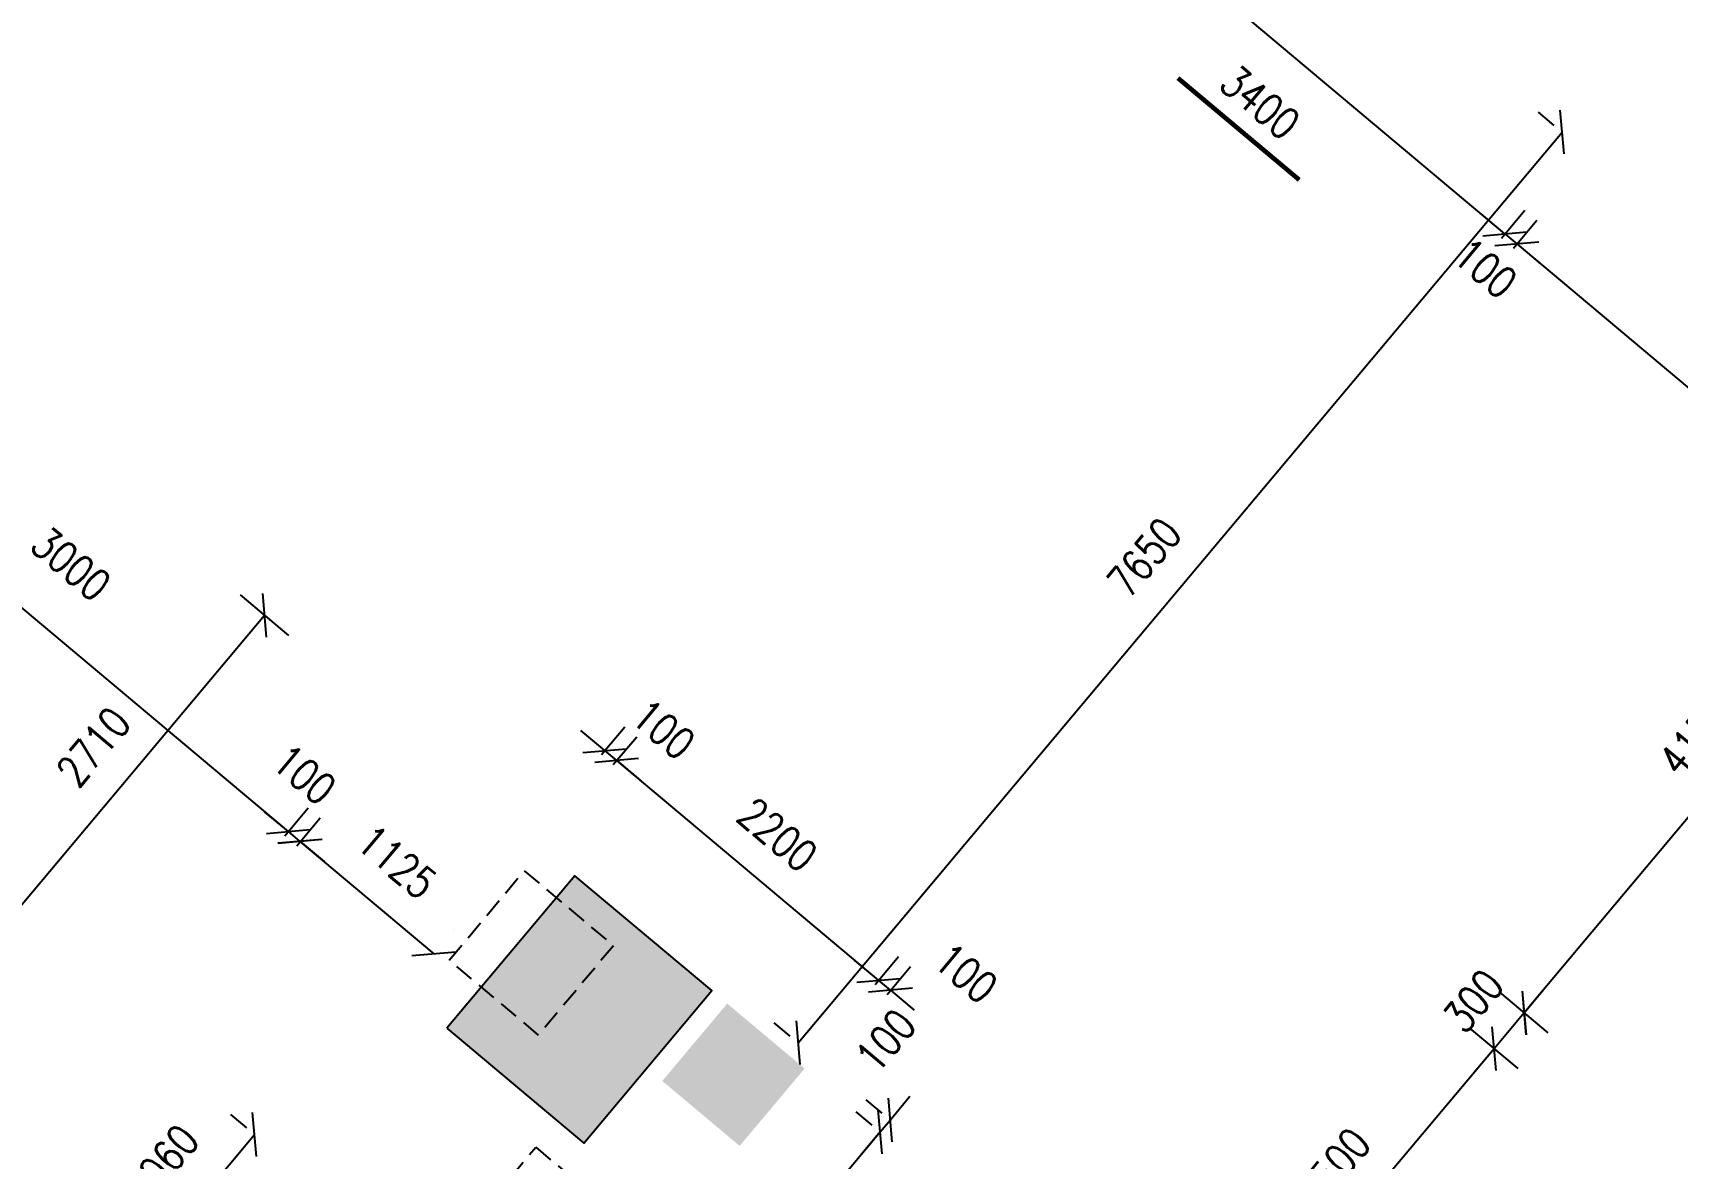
# Model space of a CAD drawing. Header units: millimetres. Extents: x 833220848 to 834439174, y 817676276 to 818025844.
# Drawn here: x 834232155 to 834242736, y 817929217 to 817936457 of the extents above; entities that cross this region are included whole.
import ezdxf

# ---------------------------------------------------------------- set-up
doc = ezdxf.new("R2010")
doc.units = ezdxf.units.MM
doc.header["$LTSCALE"] = 1000
doc.header["$MEASUREMENT"] = 0
doc.linetypes.add('HIDDEN2', pattern=[0.1875, 0.125, -0.0625])
for name, color, linetype in [('3B52X_GBP_amendmentC', 150, 'Continuous'), ('_BD Amendment C Changes', 10, 'Continuous'), ('MGD064_C097', 97, 'Continuous')]:
    doc.layers.add(name, color=color, linetype=linetype)
doc.layers.add('VPA031_Dimension GF', color=6, linetype='Continuous', lineweight=13)
doc.styles.add('RLP-SIMPLEX', font='SIMPLEX.shx', dxfattribs={"width": 0.8})
doc.dimstyles.new('VP-SIMPLEX_D200', dxfattribs={"dimscale": 200, "dimtxt": 1, "dimasz": 1, "dimexe": 1, "dimexo": 1, "dimgap": 1, "dimtad": 1, "dimdec": 1, "dimdsep": 46, "dimtxsty": 'RLP-SIMPLEX', "dimblk": 'OBLIQUE', "dimcen": 1, "dimclrd": 1, "dimclre": 1, "dimclrt": 256, "dimadec": 1, "dimazin": 2, "dimtfac": 1, "dimtdec": 1, "dimtix": 1, "dimtmove": 2, "dimatfit": 1, "dimfxl": 0, "dimtolj": 1, "dimtzin": 0, "dimarcsym": 0})

# ---------------------------------------------------------------- blocks, each defined once
blk = doc.blocks.new('_Oblique')
at = {"color": 0, "linetype": 'ByBlock', "lineweight": -2}
blk.add_line((-0.5, -0.5), (0.5, 0.5), dxfattribs=at)
blk = doc.blocks.new('*D78')
at = {"layer": 'VPA031_Dimension GF', "color": 1, "lineweight": -2}
for p, q in [((834239001, 817937323), (834239151, 817937502)), ((834241627, 817935164), (834239023, 817937349)), ((834241605, 817935137), (834241756, 817935317))]:
    blk.add_line(p, q, dxfattribs=at)
at = {"layer": 'VPA031_Dimension GF', "color": 1, "lineweight": -2, "xscale": 200, "yscale": 200, "zscale": 200}
for p, rotation in [((834239023, 817937349), 140.0000000099893), ((834241627, 817935164), 320.0000000099893)]:
    blk.add_blockref('_Oblique', p, dxfattribs=dict(at, rotation=rotation))
at = {"layer": 'VPA031_Dimension GF', "color": 6, "insert": (834240052, 817936009), "char_height": 200, "attachment_point": 5, "rotation": 320, "style": 'RLP-SIMPLEX'}
blk.add_mtext('\\A1;3400', dxfattribs=at)
blk = doc.blocks.new('*D79')
at = {"layer": 'VPA031_Dimension GF', "color": 1, "lineweight": -2}
for p, q in [((834241682, 817935073), (834241832, 817935253)), ((834241704, 817935099), (834247533, 817930208)), ((834247511, 817930181), (834247662, 817930361))]:
    blk.add_line(p, q, dxfattribs=at)
at = {"layer": 'VPA031_Dimension GF', "color": 1, "lineweight": -2, "xscale": 200, "yscale": 200, "zscale": 200}
for p, rotation in [((834241704, 817935099), 139.9999996055722), ((834247533, 817930208), 319.9999996055722)]:
    blk.add_blockref('_Oblique', p, dxfattribs=dict(at, rotation=rotation))
at = {"layer": 'VPA031_Dimension GF', "color": 6, "insert": (834243804, 817932846), "char_height": 200, "attachment_point": 5, "rotation": 320, "style": 'RLP-SIMPLEX'}
blk.add_mtext('\\A1;7610', dxfattribs=at)
blk = doc.blocks.new('*D80')
at = {"layer": 'VPA031_Dimension GF', "color": 1, "lineweight": -2}
for p, q in [((834241627, 817935164), (834241474, 817935292)), ((834241605, 817935137), (834241756, 817935317)), ((834241682, 817935073), (834241832, 817935253)), ((834241627, 817935164), (834241704, 817935099)), ((834241704, 817935099), (834241857, 817934971))]:
    blk.add_line(p, q, dxfattribs=at)
at = {"layer": 'VPA031_Dimension GF', "color": 1, "lineweight": -2, "xscale": 200, "yscale": 200, "zscale": 200}
for p, rotation in [((834241627, 817935164), 320.0000000085915), ((834241704, 817935099), 140.0000000085915)]:
    blk.add_blockref('_Oblique', p, dxfattribs=dict(at, rotation=rotation))
at = {"layer": 'VPA031_Dimension GF', "color": 6, "insert": (834241502, 817934943), "char_height": 200, "attachment_point": 5, "rotation": 320, "style": 'RLP-SIMPLEX'}
blk.add_mtext('\\A1;100', dxfattribs=at)
blk = doc.blocks.new('*D82')
at = {"layer": 'VPA031_Dimension GF', "color": 1, "lineweight": -2}
for p, q in [((834235278, 817941457), (834235784, 817941032)), ((834235631, 817941161), (834230713, 817935300)), ((834230361, 817935596), (834230866, 817935172))]:
    blk.add_line(p, q, dxfattribs=at)
at = {"layer": 'VPA031_Dimension GF', "color": 1, "lineweight": -2, "xscale": 200, "yscale": 200, "zscale": 200}
for p, rotation in [((834235631, 817941161), 50.00000003183875), ((834230713, 817935300), 230.0000000318387)]:
    blk.add_blockref('_Oblique', p, dxfattribs=dict(at, rotation=rotation))
at = {"layer": 'VPA031_Dimension GF', "color": 6, "insert": (834232942, 817938423), "char_height": 200, "attachment_point": 5, "rotation": 50, "style": 'RLP-SIMPLEX'}
blk.add_mtext('\\A1;7650', dxfattribs=at)
blk = doc.blocks.new('*D87')
at = {"layer": 'VPA031_Dimension GF', "color": 1, "lineweight": -2}
for p, q in [((834245892, 817932093), (834246204, 817931831)), ((834246051, 817931960), (834241584, 817926636)), ((834241425, 817926769), (834241737, 817926507))]:
    blk.add_line(p, q, dxfattribs=at)
at = {"layer": 'VPA031_Dimension GF', "color": 1, "lineweight": -2, "xscale": 200, "yscale": 200, "zscale": 200}
for p, rotation in [((834246051, 817931960), 49.9999994114941), ((834241584, 817926636), 229.9999994114941)]:
    blk.add_blockref('_Oblique', p, dxfattribs=dict(at, rotation=rotation))
at = {"layer": 'VPA031_Dimension GF', "color": 6, "insert": (834243588, 817929491), "char_height": 200, "attachment_point": 5, "rotation": 50, "style": 'RLP-SIMPLEX'}
blk.add_mtext('\\A1;6950', dxfattribs=at)
blk = doc.blocks.new('*D92')
at = {"layer": 'VPA031_Dimension GF', "color": 1, "lineweight": -2}
for p, q in [((834231478, 817933220), (834231629, 817933399)), ((834233799, 817931318), (834231501, 817933246)), ((834233777, 817931291), (834233927, 817931471))]:
    blk.add_line(p, q, dxfattribs=at)
at = {"layer": 'VPA031_Dimension GF', "color": 1, "lineweight": -2, "xscale": 200, "yscale": 200, "zscale": 200}
for p, rotation in [((834231501, 817933246), 139.9999999713167), ((834233799, 817931318), 319.9999999713168)]:
    blk.add_blockref('_Oblique', p, dxfattribs=dict(at, rotation=rotation))
at = {"layer": 'VPA031_Dimension GF', "color": 6, "insert": (834232400, 817933040), "char_height": 200, "attachment_point": 5, "rotation": 320, "style": 'RLP-SIMPLEX'}
blk.add_mtext('\\A1;3000', dxfattribs=at)
blk = doc.blocks.new('*D93')
at = {"layer": 'VPA031_Dimension GF', "color": 1, "lineweight": -2}
for p, q in [((834235835, 817931839), (834235682, 817931968)), ((834235813, 817931813), (834235964, 817931992)), ((834235912, 817931775), (834235835, 817931839)), ((834235890, 817931749), (834236041, 817931928)), ((834235912, 817931775), (834236065, 817931646))]:
    blk.add_line(p, q, dxfattribs=at)
at = {"layer": 'VPA031_Dimension GF', "color": 1, "lineweight": -2, "xscale": 200, "yscale": 200, "zscale": 200}
for p, rotation in [((834235835, 817931839), 320.0000000001728), ((834235912, 817931775), 140.0000000001728)]:
    blk.add_blockref('_Oblique', p, dxfattribs=dict(at, rotation=rotation))
at = {"layer": 'VPA031_Dimension GF', "color": 6, "insert": (834236213, 817931976), "char_height": 200, "attachment_point": 5, "rotation": 320, "style": 'RLP-SIMPLEX'}
blk.add_mtext('\\A1;100', dxfattribs=at)
blk = doc.blocks.new('*D94')
at = {"layer": 'VPA031_Dimension GF', "color": 1, "lineweight": -2}
for p, q in [((834235890, 817931749), (834236041, 817931928)), ((834237597, 817930361), (834235912, 817931775)), ((834237575, 817930334), (834237726, 817930514))]:
    blk.add_line(p, q, dxfattribs=at)
at = {"layer": 'VPA031_Dimension GF', "color": 1, "lineweight": -2, "xscale": 200, "yscale": 200, "zscale": 200}
for p, rotation in [((834235912, 817931775), 140.0000000158949), ((834237597, 817930361), 320.0000000158949)]:
    blk.add_blockref('_Oblique', p, dxfattribs=dict(at, rotation=rotation))
at = {"layer": 'VPA031_Dimension GF', "color": 6, "insert": (834236947, 817931298), "char_height": 200, "attachment_point": 5, "rotation": 320, "style": 'RLP-SIMPLEX'}
blk.add_mtext('\\A1;2200', dxfattribs=at)
blk = doc.blocks.new('*D95')
at = {"layer": 'VPA031_Dimension GF', "color": 1, "lineweight": -2}
for p, q in [((834237597, 817930361), (834237444, 817930489)), ((834237575, 817930334), (834237726, 817930514)), ((834237674, 817930297), (834237597, 817930361)), ((834237652, 817930270), (834237802, 817930450)), ((834237674, 817930297), (834237827, 817930168))]:
    blk.add_line(p, q, dxfattribs=at)
at = {"layer": 'VPA031_Dimension GF', "color": 1, "lineweight": -2, "xscale": 200, "yscale": 200, "zscale": 200}
for p, rotation in [((834237597, 817930361), 320.0000000001728), ((834237674, 817930297), 140.0000000001728)]:
    blk.add_blockref('_Oblique', p, dxfattribs=dict(at, rotation=rotation))
at = {"layer": 'VPA031_Dimension GF', "color": 6, "insert": (834238159, 817930407), "char_height": 200, "attachment_point": 5, "rotation": 320, "style": 'RLP-SIMPLEX'}
blk.add_mtext('\\A1;100', dxfattribs=at)
blk = doc.blocks.new('*D64')
at = {"layer": 'VPA031_Dimension GF', "color": 1, "lineweight": -2}
for p, q in [((834233488, 817932842), (834233799, 817932580)), ((834233646, 817932709), (834231904, 817930633)), ((834231746, 817930766), (834232057, 817930504))]:
    blk.add_line(p, q, dxfattribs=at)
at = {"layer": 'VPA031_Dimension GF', "color": 1, "lineweight": -2, "xscale": 200, "yscale": 200, "zscale": 200}
for p, rotation in [((834233646, 817932709), 50.00000374919846), ((834231904, 817930633), 230.0000037491984)]:
    blk.add_blockref('_Oblique', p, dxfattribs=dict(at, rotation=rotation))
at = {"layer": 'VPA031_Dimension GF', "color": 6, "insert": (834232545, 817931864), "char_height": 200, "attachment_point": 5, "rotation": 50, "style": 'RLP-SIMPLEX'}
blk.add_mtext('\\A1;2710', dxfattribs=at)
blk = doc.blocks.new('*D137')
at = {"layer": 'VPA031_Dimension GF', "color": 1, "lineweight": -2}
for p, q in [((834234002, 817931408), (834234002, 817931408)), ((834233873, 817931255), (834234735, 817930532)), ((834234864, 817930685), (834234864, 817930685))]:
    blk.add_line(p, q, dxfattribs=at)
at = {"layer": 'VPA031_Dimension GF', "color": 1, "lineweight": -2, "xscale": 200, "yscale": 200, "zscale": 200}
for p, rotation in [((834233873, 817931255), 139.9999999769165), ((834234735, 817930532), 319.9999999769166)]:
    blk.add_blockref('_Oblique', p, dxfattribs=dict(at, rotation=rotation))
at = {"layer": 'VPA031_Dimension GF', "color": 6, "insert": (834234497, 817931123), "char_height": 200, "attachment_point": 5, "rotation": 320, "style": 'RLP-SIMPLEX'}
blk.add_mtext('\\A1;1125', dxfattribs=at)
blk = doc.blocks.new('*D141')
at = {"layer": 'VPA031_Dimension GF', "color": 1, "lineweight": -2}
for p, q in [((834237556, 817929428), (834237453, 817929514)), ((834236000, 817927471), (834237607, 817929386)), ((834235949, 817927513), (834235846, 817927599))]:
    blk.add_line(p, q, dxfattribs=at)
at = {"layer": 'VPA031_Dimension GF', "color": 1, "lineweight": -2, "xscale": 200, "yscale": 200, "zscale": 200}
for p, rotation in [((834237607, 817929386), 50.00000003829852), ((834236000, 817927471), 230.0000000382985)]:
    blk.add_blockref('_Oblique', p, dxfattribs=dict(at, rotation=rotation))
at = {"layer": 'VPA031_Dimension GF', "color": 6, "insert": (834236573, 817928621), "char_height": 200, "attachment_point": 5, "rotation": 50, "style": 'RLP-SIMPLEX'}
blk.add_mtext('\\A1;2500', dxfattribs=at)
blk = doc.blocks.new('*D174')
at = {"layer": 'VPA031_Dimension GF', "color": 1, "lineweight": -2}
for p, q in [((834237671, 817929462), (834237799, 817929616)), ((834237556, 817929428), (834237453, 817929514)), ((834237620, 817929505), (834237518, 817929591)), ((834237607, 817929386), (834237671, 817929462)), ((834237607, 817929386), (834237478, 817929232))]:
    blk.add_line(p, q, dxfattribs=at)
at = {"layer": 'VPA031_Dimension GF', "color": 1, "lineweight": -2, "xscale": 200, "yscale": 200, "zscale": 200}
for p, rotation in [((834237607, 817929386), 50.00000016555835), ((834237671, 817929462), 230.0000001655583)]:
    blk.add_blockref('_Oblique', p, dxfattribs=dict(at, rotation=rotation))
at = {"layer": 'VPA031_Dimension GF', "color": 6, "insert": (834237643, 817929973), "char_height": 200, "attachment_point": 5, "rotation": 50, "style": 'RLP-SIMPLEX'}
blk.add_mtext('\\A1;100', dxfattribs=at)
blk = doc.blocks.new('*D175')
at = {"layer": 'VPA031_Dimension GF', "color": 1, "lineweight": -2}
for p, q in [((834241945, 817935862), (834241843, 817935948)), ((834237079, 817929959), (834241996, 817935819)), ((834237028, 817930002), (834236925, 817930088))]:
    blk.add_line(p, q, dxfattribs=at)
at = {"layer": 'VPA031_Dimension GF', "color": 1, "lineweight": -2, "xscale": 200, "yscale": 200, "zscale": 200}
for p, rotation in [((834241996, 817935819), 50.00000022784512), ((834237079, 817929959), 230.0000002278451)]:
    blk.add_blockref('_Oblique', p, dxfattribs=dict(at, rotation=rotation))
at = {"layer": 'VPA031_Dimension GF', "color": 6, "insert": (834239307, 817933082), "char_height": 200, "attachment_point": 5, "rotation": 50, "style": 'RLP-SIMPLEX'}
blk.add_mtext('\\A1;7650', dxfattribs=at)
blk = doc.blocks.new('*D176')
at = {"layer": 'VPA031_Dimension GF', "color": 1, "lineweight": -2}
for p, q in [((834233799, 817931318), (834233646, 817931446)), ((834233777, 817931291), (834233927, 817931471)), ((834233853, 817931227), (834234004, 817931407)), ((834233875, 817931254), (834233799, 817931318)), ((834233875, 817931254), (834234029, 817931125))]:
    blk.add_line(p, q, dxfattribs=at)
at = {"layer": 'VPA031_Dimension GF', "color": 1, "lineweight": -2, "xscale": 200, "yscale": 200, "zscale": 200}
for p, rotation in [((834233799, 817931318), 320.0000000001728), ((834233875, 817931254), 140.0000000001728)]:
    blk.add_blockref('_Oblique', p, dxfattribs=dict(at, rotation=rotation))
at = {"layer": 'VPA031_Dimension GF', "color": 6, "insert": (834233902, 817931685), "char_height": 200, "attachment_point": 5, "rotation": 320, "style": 'RLP-SIMPLEX'}
blk.add_mtext('\\A1;100', dxfattribs=at)
blk = doc.blocks.new('*D250')
at = {"layer": 'VPA031_Dimension GF', "color": 1, "lineweight": -2}
for p, q in [((834244260, 817933463), (834244572, 817933201)), ((834244418, 817933330), (834241751, 817930151)), ((834241592, 817930284), (834241904, 817930022))]:
    blk.add_line(p, q, dxfattribs=at)
at = {"layer": 'VPA031_Dimension GF', "color": 1, "lineweight": -2, "xscale": 200, "yscale": 200, "zscale": 200}
for p, rotation in [((834244418, 817933330), 50.00000320464198), ((834241751, 817930151), 230.000003204642)]:
    blk.add_blockref('_Oblique', p, dxfattribs=dict(at, rotation=rotation))
at = {"layer": 'VPA031_Dimension GF', "color": 6, "insert": (834242855, 817931933), "char_height": 200, "attachment_point": 5, "rotation": 50, "style": 'RLP-SIMPLEX'}
blk.add_mtext('\\A1;4150', dxfattribs=at)
blk = doc.blocks.new('*D251')
at = {"layer": 'VPA031_Dimension GF', "color": 1, "lineweight": -2}
for p, q in [((834241592, 817930284), (834241904, 817930022)), ((834241751, 817930151), (834241879, 817930304)), ((834241751, 817930151), (834241558, 817929921)), ((834241399, 817930054), (834241711, 817929793)), ((834241558, 817929921), (834241429, 817929768))]:
    blk.add_line(p, q, dxfattribs=at)
at = {"layer": 'VPA031_Dimension GF', "color": 1, "lineweight": -2, "xscale": 200, "yscale": 200, "zscale": 200}
for p, rotation in [((834241751, 817930151), 230.0011191520351), ((834241558, 817929921), 50.00111915203506)]:
    blk.add_blockref('_Oblique', p, dxfattribs=dict(at, rotation=rotation))
at = {"layer": 'VPA031_Dimension GF', "color": 6, "insert": (834241425, 817930229), "char_height": 200, "attachment_point": 5, "rotation": 50.0011, "style": 'RLP-SIMPLEX'}
blk.add_mtext('\\A1;300', dxfattribs=at)
blk = doc.blocks.new('*D252')
at = {"layer": 'VPA031_Dimension GF', "color": 1, "lineweight": -2}
for p, q in [((834241399, 817930054), (834241711, 817929793)), ((834241558, 817929921), (834239951, 817928006)), ((834239792, 817928139), (834240104, 817927877))]:
    blk.add_line(p, q, dxfattribs=at)
at = {"layer": 'VPA031_Dimension GF', "color": 1, "lineweight": -2, "xscale": 200, "yscale": 200, "zscale": 200}
for p, rotation in [((834241558, 817929921), 50.00001467879193), ((834239951, 817928006), 230.0000146787919)]:
    blk.add_blockref('_Oblique', p, dxfattribs=dict(at, rotation=rotation))
at = {"layer": 'VPA031_Dimension GF', "color": 6, "insert": (834240525, 817929156), "char_height": 200, "attachment_point": 5, "rotation": 50, "style": 'RLP-SIMPLEX'}
blk.add_mtext('\\A1;2500', dxfattribs=at)
blk = doc.blocks.new('*D254')
at = {"layer": 'VPA031_Dimension GF', "color": 1, "lineweight": -2}
for p, q in [((834233531, 817929412), (834233428, 817929498)), ((834232900, 817928557), (834233581, 817929369)), ((834232849, 817928600), (834232747, 817928686))]:
    blk.add_line(p, q, dxfattribs=at)
at = {"layer": 'VPA031_Dimension GF', "color": 1, "lineweight": -2, "xscale": 200, "yscale": 200, "zscale": 200}
for p, rotation in [((834233581, 817929369), 49.99999997259675), ((834232900, 817928557), 229.9999999725968)]:
    blk.add_blockref('_Oblique', p, dxfattribs=dict(at, rotation=rotation))
at = {"layer": 'VPA031_Dimension GF', "color": 6, "insert": (834232985, 817929178), "char_height": 200, "attachment_point": 5, "rotation": 50, "style": 'RLP-SIMPLEX'}
blk.add_mtext('\\A1;1060', dxfattribs=at)

msp = doc.modelspace()

# ---------------------------------------------------------------- hatches: boundary and pattern name
at = {"layer": 'MGD064_C097'}
for points in [[(834236523.45, 817930294.56), (834235642.49, 817931033.77), (834234819.73, 817930053.23), (834235700.68, 817929314.02)], [(834236574.82, 817930153.55), (834236574.82, 817930153.55), (834236414.12, 817929962.04), (834236912.05, 817929544.22), (834237072.75, 817929735.73)], [(834236623.03, 817930211), (834236574.82, 817930153.55), (834237072.75, 817929735.73), (834237120.96, 817929793.19)], [(834236414.13, 817929962.03), (834236414.12, 817929962.04), (834236205.21, 817929713.08), (834236703.15, 817929295.27), (834236912.05, 817929544.23)]]:
    msp.add_hatch(color=256, dxfattribs=at).paths.add_polyline_path(points)

# ---------------------------------------------------------------- linework, layer by layer
at = {"layer": '3B52X_GBP_amendmentC', "color": 150, "linetype": 'HIDDEN2'}
for points in [[(834234834.46, 817930490.84), (834235316.55, 817931065.37), (834235891.08, 817930583.28), (834235408.99, 817930008.74)], [(834234747.92, 817928520.89), (834235390.71, 817929286.93), (834236156.75, 817928644.15), (834235513.96, 817927878.1)]]:
    msp.add_lwpolyline(points, close=True, dxfattribs=at)
at = {"layer": '_BD Amendment C Changes', "ltscale": 500, "const_width": 30}
msp.add_lwpolyline([(834239523.78, 817936166.18), (834240304.19, 817935511.34)], dxfattribs=at)
at = {"layer": 'MGD064_C097'}
msp.add_lwpolyline([(834234819.73, 817930053.23), (834235700.68, 817929314.02), (834236523.45, 817930294.56), (834235642.49, 817931033.77), (834234819.73, 817930053.23)], dxfattribs=at)

# ---------------------------------------------------------------- dimensions: what is measured, and where the dimension line sits
at = {"layer": 'VPA031_Dimension GF'}
for p1, p2, distance, picture, middle in [((834235124.74, 817941585.12), (834230207.42, 817935724.88), 660.32, '*D82', (834232942.1, 817938423.39)), ((834237181.25, 817929873.14), (834242098.57, 817935733.38), 133.93, '*D175', (834239307.5, 817933082.19)), ((834244106.53, 817933591.64), (834241438.96, 817930412.56), 407.16, '*D250', (834242854.83, 817931933.22)), ((834233334.34, 817932970.54), (834231592.39, 817930894.56), 407.16, '*D64', (834232545.45, 817931863.67)), ((834245739.22, 817932221.62), (834241271.84, 817926897.6), 407.16, '*D87', (834243587.62, 817929490.73)), ((834237446.58, 817930181.24), (834235761.28, 817931595.38), -234.48, '*D94', (834236947.49, 817931297.75)), ((834233873.45, 817931255.17), (834234735.25, 817930532.03), 0, '*D137', (834234497.19, 817931123.41)), ((834241438.96, 817930412.56), (834241246.13, 817930182.74), 407.07, '*D251', (834241424.57, 817930228.82)), ((834241246.12, 817930182.74), (834239639.16, 817928267.63), 407.08, '*D252', (834240524.67, 817929156.36)), ((834236102.21, 817927384.5), (834237709.18, 817929299.61), 133.93, '*D141', (834236573.28, 817928620.98))]:
    dim = msp.add_aligned_dim(p1=p1, p2=p2, distance=distance, dimstyle='VP-SIMPLEX_D200', override={"dimclrt": 6}, dxfattribs=at)
    dim.commit()
    dim.dimension.update_dxf_attribs({"geometry": picture, "text_midpoint": middle})
for base, p1, p2, angle, picture, middle in [((834239022.71, 817937349.07), (834241476.54, 817934983.97), (834238871.99, 817937169.45), 140, '*D78', (834240052.05, 817936008.84)), ((834241703.87, 817935099.31), (834241476.54, 817934983.97), (834241553.15, 817934919.69), 320, '*D80', (834241501.97, 817934943.11)), ((834247533.47, 817930207.69), (834241553.15, 817934919.69), (834247382.75, 817930028.07), 320, '*D79', (834243804.26, 817932845.83)), ((834231500.61, 817933246.21), (834233648.02, 817931138.23), (834231349.89, 817933066.59), 140, '*D92', (834232400.5, 817933039.57)), ((834235835.4, 817931839.28), (834235761.28, 817931595.38), (834235684.68, 817931659.66), 140, '*D93', (834236212.83, 817931975.76)), ((834233798.75, 817931317.85), (834233724.63, 817931073.95), (834233648.02, 817931138.23), 140, '*D176', (834233901.69, 817931684.66)), ((834237597.3, 817930360.87), (834237523.18, 817930116.96), (834237446.58, 817930181.24), 140, '*D95', (834238158.58, 817930407.48)), ((834237670.86, 817929462.31), (834237709.18, 817929299.61), (834237773.46, 817929376.22), 50, '*D174', (834237642.7, 817929973.25)), ((834233581.19, 817929369.35), (834233002.43, 817928471.25), (834233683.79, 817929283.26), 50, '*D254', (834232985.21, 817929177.57))]:
    dim = msp.add_linear_dim(base=base, p1=p1, p2=p2, angle=angle, dimstyle='VP-SIMPLEX_D200', override={"dimclrt": 6}, dxfattribs=at)
    dim.commit()
    dim.dimension.update_dxf_attribs({"geometry": picture, "text_midpoint": middle, "dimtype": 161})

doc.saveas('drawing.dxf')
